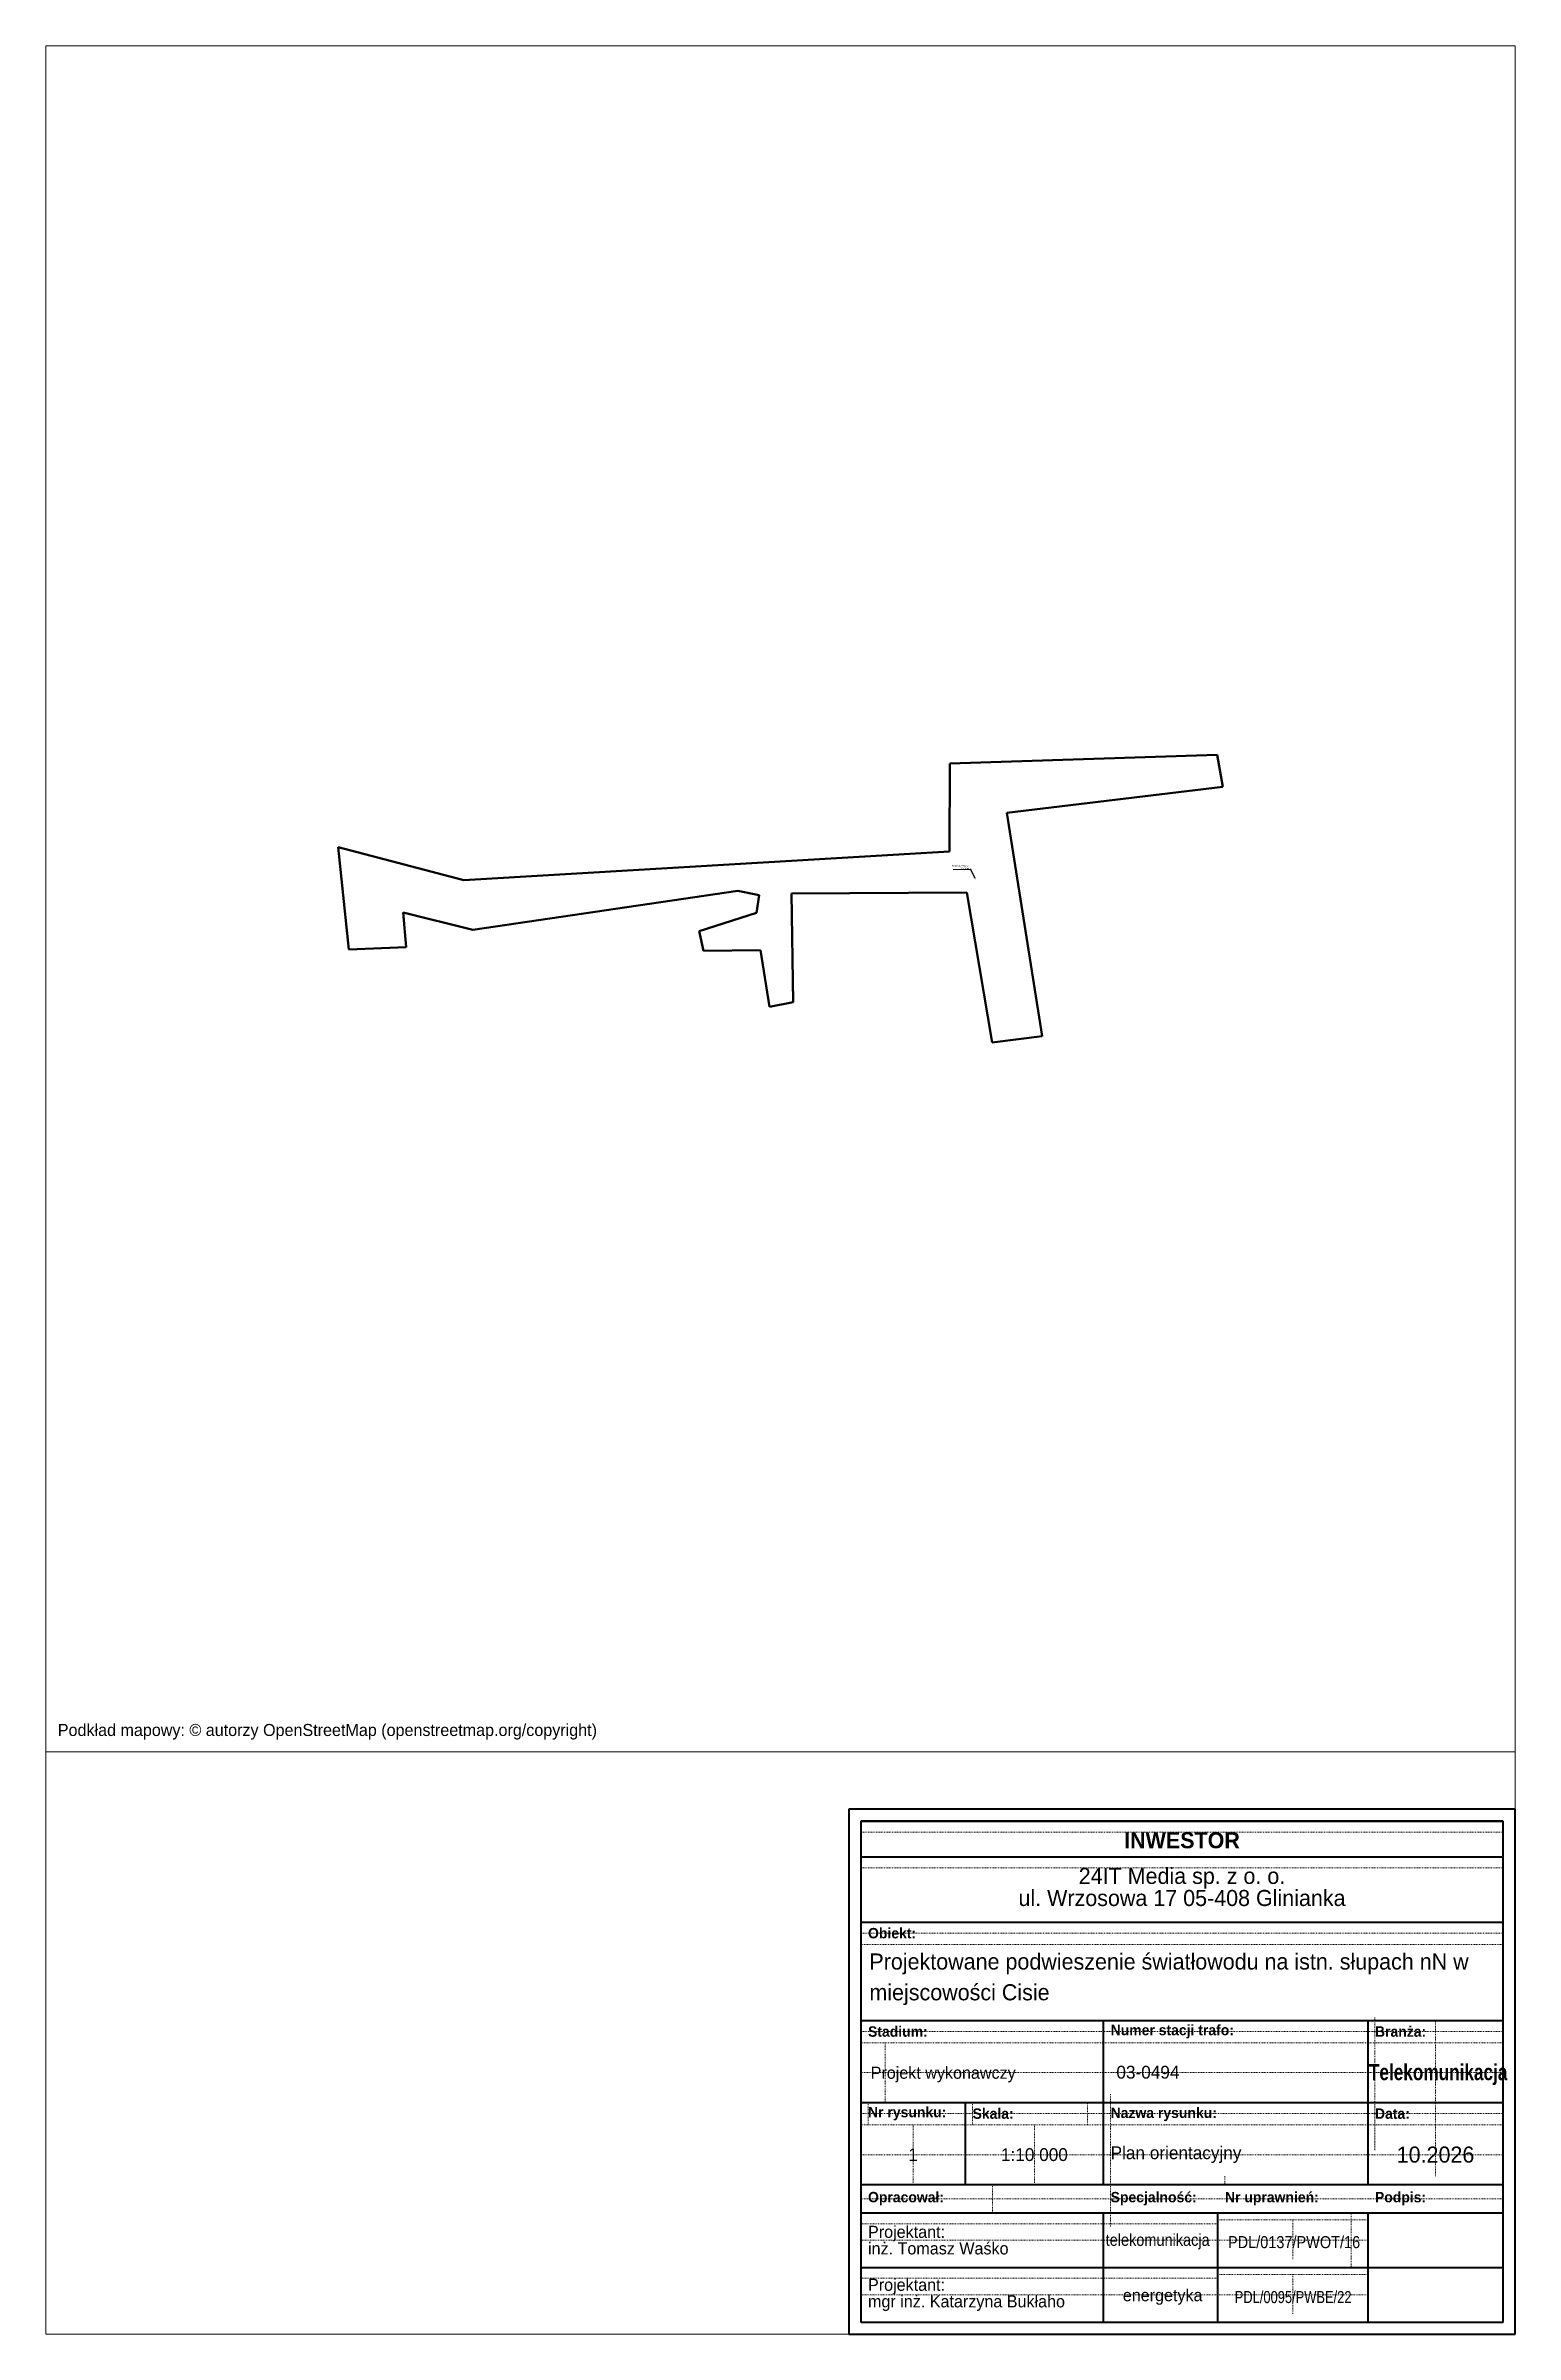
# Paper-space layout '1' of a CAD drawing. Header units: metres, sheet in millimetres. Extents: x 1 to 184, y 1 to 286.
# The model-space entities are those that its viewports show. They can reach past a viewport. Long polylines and large blocks are cut down to what shows.
import ezdxf
from ezdxf import colors
from ezdxf.entities.mleader import LeaderData, LeaderLine
from ezdxf.math import Vec2, Vec3

# ---------------------------------------------------------------- set-up
doc = ezdxf.new("R2010")
doc.units = ezdxf.units.M
doc.header["$MEASUREMENT"] = 0
doc.linetypes.add('DASHED', pattern=[19.05, 12.7, -6.35])
doc.linetypes.add('DGN Style 2', pattern=[0.005224, 0.003135, -0.00209])
doc.layers.get('0').update_dxf_attribs({"lineweight": 18})
for name, color, linetype, lineweight in [('!podklad', 7, 'Continuous', 18), ('!trafo', 6, 'DASHED', 50), ('@Tabelka', 7, 'Continuous', 13)]:
    doc.layers.add(name, color=color, linetype=linetype, lineweight=lineweight)
doc.layers.add('@KonstrTabelki', color=253, linetype='DGN Style 2', lineweight=0, plot=False)
doc.layers.add('_mm trafo', color=3, linetype='Continuous', plot=False)
doc.styles.add('BardzoMale-PrawaGora', font='arial.ttf', dxfattribs={"height": 0.0025})
doc.styles.get("Standard").update_dxf_attribs({"font": ''})
doc.styles.get('Standard').set_extended_font_data('Lato Light')
picture_1 = doc.add_image_def('image1.jpg', size_in_pixel=(2379, 2762))

# ---------------------------------------------------------------- blocks, each defined once
blk = doc.blocks.new('tabelka')
at = {"layer": '@KonstrTabelki', "lineweight": 0}
for p, q in [((-1.5, 62.52), (-81.5, 62.52)), ((-1.5, 58.08), (-81.5, 58.08)), ((-1.5, 49.94), (-81.5, 49.94)), ((-81.5, 48.55), (-1.5, 48.55)), ((-1.5, 37.69), (-81.5, 37.69)), ((-17.47, 39.44), (-17.47, 22.94)), ((-9.93, 19.68), (-9.93, 39.08)), ((-81.5, 36.3), (-1.5, 36.3)), ((-78.46, 36.3), (-78.46, 28.86)), ((-81.5, 32.58), (-1.5, 32.58)), ((-80.6, 28.86), (-80.6, 26.08)), ((-67.58, 28.86), (-67.58, 26.08)), ((-53.27, 26.08), (-53.27, 28.86)), ((-50.39, 29.9), (-50.39, 18.64)), ((-17.47, 28.86), (-17.47, 22.94)), ((-9.93, 19.68), (-9.93, 28.86)), ((-1.5, 27.47), (-81.5, 27.47)), ((-81.5, 26.08), (-1.5, 26.08)), ((-74.99, 18.64), (-74.99, 26.08)), ((-59.88, 18.64), (-59.88, 26.08)), ((-1.5, 27.47), (-18.36, 27.47)), ((-1.5, 22.36), (-81.5, 22.36)), ((-1.5, 22.36), (-18.36, 22.36)), ((-65.11, 18.64), (-65.11, 15.11)), ((-50.39, 18.64), (-50.39, 13.41)), ((-36.15, 19.68), (-36.15, 18.64)), ((-81.5, 16.88), (-1.5, 16.88)), ((-20.43, 15.11), (-20.43, 8.31)), ((-37.05, 13.77), (-81.5, 13.77)), ((-37.05, 11.71), (-81.5, 11.71)), ((-37.05, 14.25), (-18.36, 14.25)), ((-18.36, 11.71), (-37.05, 11.71)), ((-27.71, 14.25), (-27.71, 9.31)), ((-37.05, 6.97), (-81.5, 6.97)), ((-37.05, 7.44), (-18.36, 7.44)), ((-27.71, 7.44), (-27.71, 2.5)), ((-37.05, 4.9), (-81.5, 4.9)), ((-18.36, 4.9), (-37.05, 4.9))]:
    blk.add_line(p, q, dxfattribs=at)
at = {"layer": '@KonstrTabelki'}
for points in [[(-51.29, 28.86), (-51.29, 39.08)], [(-51.29, 18.64), (-51.29, 28.86)]]:
    blk.add_lwpolyline(points, dxfattribs=at)
at = {"layer": '@Tabelka', "lineweight": 40}
for p, q in [((0, 65.41), (-83, 65.41)), ((-83, 65.41), (-83, 0)), ((-81.5, 63.91), (-1.5, 63.91)), ((-1.5, 63.91), (-81.5, 63.91)), ((-81.5, 63.91), (-81.5, 1.5)), ((-1.5, 1.5), (-1.5, 63.91)), ((0, 0), (0, 65.41)), ((-81.5, 59.47), (-1.5, 59.47)), ((-81.5, 51.33), (-1.5, 51.33)), ((-81.5, 39.08), (-1.5, 39.08)), ((-81.5, 39.08), (-18.36, 39.08)), ((-51.29, 28.86), (-51.29, 39.08)), ((-18.36, 39.08), (-18.36, 28.86)), ((-51.29, 28.86), (-51.29, 35.67)), ((-81.5, 28.86), (-18.36, 28.86)), ((-68.48, 18.64), (-68.48, 28.86)), ((-51.29, 18.64), (-51.29, 28.86)), ((-18.36, 28.86), (-1.5, 28.86)), ((-18.36, 28.86), (-18.36, 18.64)), ((-51.29, 18.64), (-51.29, 25.45)), ((-18.36, 25.45), (-18.36, 18.64)), ((-81.5, 18.64), (-1.5, 18.64)), ((-81.5, 18.64), (-1.5, 18.64)), ((-81.5, 15.11), (-1.5, 15.11)), ((-51.29, 1.5), (-51.29, 15.11)), ((-37.05, 1.5), (-37.05, 15.11)), ((-18.36, 15.11), (-18.36, 1.5)), ((-81.5, 8.31), (-1.5, 8.31)), ((-81.5, 8.31), (-1.5, 8.31)), ((-81.5, 1.5), (-1.5, 1.5)), ((-83, 0), (0, 0))]:
    blk.add_line(p, q, dxfattribs=at)
at = {"color": 18, "true_color": 0x000000, "insert": (-80.43, 47.42), "char_height": 2, "width": 76.9558, "attachment_point": 1, "line_spacing_factor": 0.825, "style": 'BardzoMale-PrawaGora'}
blk.add_mtext('\\pxsm1.15,ql;{\\fLato Light|b0|i0|c238|p34;\\C256;Projektowane podwieszenie światłowodu na istn. słupach nN w miejscowości Cisie}', dxfattribs=at)
at = {"color": 1, "insert": (-49.67, 32.62, 1), "char_height": 1.6, "width": 26.3577, "attachment_point": 4}
blk.add_mtext('{\\C18;\\c0;03-0494}', dxfattribs=at)
at = {"layer": '@Tabelka'}
for s, insert, char_height, attachment_point, line_spacing_factor in [('{\\fLato Light|b1|i0|c238|p34;INWESTOR}', (-41.5, 62.52), 2, 2, 0.825), ('24IT Media sp. z o. o.\\Pul. Wrzosowa 17 05-408 Glinianka', (-41.5, 58.08), 2, 2, 0.825), ('{\\fLato Light|b1|i0|c238|p34;Obiekt:}', (-80.6, 49.94), 1.3, 4, 0.946154), ('{\\fLato Light|b1|i0|c238|p34;Branża:}', (-17.47, 37.69), 1.3, 4, 0.946154), ('Projekt wykonawczy', (-80.27, 32.34), 1.5, 4, 0.825), ('{\\fLato Light|b1|i0|c238|p34;\\W0.8;Telekomunikacja}', (-9.6, 32.34), 2, 5, 0.76875), ('{\\fLato Light|b1|i0|c238|p34;Nr rysunku:}', (-80.6, 27.47), 1.3, 4, 0.946154), ('{\\fLato Light|b1|i0|c238|p34;Skala:}', (-67.58, 27.47), 1.3, 4, 0.946154), ('{\\fLato Light|b1|i0|c238|p34;Nazwa rysunku:}', (-50.39, 27.38), 1.3, 4, 0.946154), ('{\\fLato Light|b1|i0|c238|p34;Data:}', (-17.47, 27.47), 1.3, 4, 0.946154), ('10.2026', (-9.93, 22.36), 2, 5, 0.825), ('{\\fLato Light|b1|i0|c238|p34;Opracował:}', (-80.6, 16.88), 1.3, 4, 0.946154), ('{\\fLato Light|b1|i0|c238|p34;Specjalność:}', (-50.39, 16.88), 1.3, 4, 0.946154), ('{\\fLato Light|b1|i0|c238|p34;Nr uprawnień:}', (-36.15, 16.88), 1.3, 4, 0.946154), ('{\\fLato Light|b1|i0|c238|p34;Podpis:}', (-17.47, 16.88), 1.3, 4, 0.946154)]:
    blk.add_mtext(s, dxfattribs=dict(at, insert=insert, char_height=char_height, attachment_point=attachment_point, line_spacing_factor=line_spacing_factor))
for s, insert, char_height, width, attachment_point, line_spacing_factor in [('{\\fLato Light|b1|i0|c238|p34;Stadium:}', (-80.6, 37.69), 1.3, 8.6456, 4, 0.946154), ('{\\fLato Light|b1|i0|c238|p34;Numer stacji trafo:}', (-50.39, 37.69), 1.3, 16.1141, 4, 0.946154), ('Projektant:\\Pinż. Tomasz Waśko', (-80.6, 11.71), 1.5, 27.9275, 4, 0.825), ('{\\W0.9;telekomunikacja}', (-44.53, 11.53), 1.5, 22.915, 5, 0.825), ('{\\W0.9;PDL/0137/PWOT/16}', (-27.54, 11.46), 1.5, 22.915, 5, 0.825), ('Projektant:\\Pmgr inż. Katarzyna Bukłaho', (-80.6, 4.9), 1.5, 27.9275, 4, 0.825), ('energetyka', (-43.91, 4.64), 1.5, 22.915, 5, 0.825), ('{\\W0.8;PDL/0095/PWBE/22}', (-27.66, 4.62), 1.5, 22.915, 5, 0.825)]:
    blk.add_mtext(s, dxfattribs=dict(at, insert=insert, char_height=char_height, width=width, attachment_point=attachment_point, line_spacing_factor=line_spacing_factor))

msp = doc.modelspace()

# ---------------------------------------------------------------- linework, layer by layer
at = {"layer": '!trafo'}
msp.add_lwpolyline([(7525815.72212, 5787043.95594), (7525887.16114, 5787046.90188), (7525883.11061, 5787090.10756), (7525970.19706, 5787068.50472), (7526299.95499, 5787117.0724), (7526326.53166, 5787111.71586), (7526323.27242, 5787089.79732), (7526251.90683, 5787066.88781), (7526257.2165, 5787042.29537), (7526328.46362, 5787043.19852), (7526339.5393, 5786972.52516), (7526369.07443, 5786978.59041), (7526366.96478, 5787113.60817), (7526585.20291, 5787115.08584), (7526616.93208, 5786928.08626), (7526679.04025, 5786936.18732), (7526635.15948, 5787214.32389), (7526904.13272, 5787246.47671), (7526896.99152, 5787286.3443), (7526563.959, 5787275.57972), (7526563.70584, 5787166.21336), (7525958.82631, 5787130.43366), (7525802.20572, 5787171.61407)], close=True, dxfattribs=at)

# ---------------------------------------------------------------- pictures from other files: only their frames are drawn
at = {"layer": '!podklad'}
image = msp.add_image(picture_1, insert=(7525163.68124, 5785726.12173), size_in_units=(2379, 2762), dxfattribs=at)
image.dxf.flags = 7

# ---------------------------------------------------------------- next in the draw order: leaders
at = {"layer": '_mm trafo', "color": 3}
ml = msp.add_multileader_mtext('Standard', dxfattribs=at)
ml.set_content('STACJA TRAFO\\P03-0494', color=3)
ml.set_leader_properties()
ml.build(insert=Vec2(0, 0))
ml.multileader.update_dxf_attribs({"has_text_frame": 1, "text_left_attachment_type": 5, "text_right_attachment_type": 5, "dogleg_length": 1, "arrow_head_size": 1.5})
ctx = ml.context
ctx.base_point, ctx.char_height, ctx.arrow_head_size, ctx.plane_origin, ctx.plane_x_axis, ctx.plane_y_axis = Vec3(7526564.68865, 5787143.18433), 2, 1.5, Vec3(7526599.35082, 5787100.17803), Vec3(0.9998914966, 0.0147307535), Vec3(-0.0147307535, 0.9998914966)
ctx.left_attachment, ctx.right_attachment, ctx.text_align_type, ctx.attachment_type = 5, 5, 2, 2
notes = []
notes.append((ctx, [(0, (1, 1, 0), (7526590.39118, 5787143.56299), (-0.9998914966, -0.0147307535), 1, [(0, [(7526596.11361, 5787130.98604)], 0, [])])]))
ctx.mtext.insert, ctx.mtext.text_direction, ctx.mtext.rotation, ctx.mtext.alignment, ctx.mtext.flow_direction = Vec3(7526587.30578, 5787149.33772), Vec3(0.9998914966, 0.0147307535), 6.1297234083, 3, 5
ctx.mtext.has_bg_fill, ctx.mtext.bg_color, ctx.mtext.bg_scale_factor, ctx.mtext.bg_transparency, ctx.mtext.use_window_bg_color = 1, -1073741824, 1, 0, 1
for ctx, leaders in notes:
    for number, flags, end, landing, length, lines in leaders:
        leader = LeaderData()
        leader.index, (leader.has_last_leader_line, leader.has_dogleg_vector, leader.attachment_direction) = number, flags
        leader.last_leader_point, leader.dogleg_vector, leader.dogleg_length = Vec3(end), Vec3(landing), length
        for number, points, colour, breaks in lines:
            line = LeaderLine()
            line.index, line.vertices, line.color, line.breaks = number, Vec3.list(points), colors.encode_raw_color(colour), breaks
            leader.lines.append(line)
        ctx.leaders.append(leader)

psp = doc.layouts.new('1')

# ---------------------------------------------------------------- linework, layer by layer
psp.add_lwpolyline([(1, 286), (184, 286), (184, 1), (1, 1)], close=True)

# ---------------------------------------------------------------- block references
psp.add_blockref('tabelka', (184, 1))

# ---------------------------------------------------------------- texts
at = {"char_height": 1.6}
for s, insert, width, attachment_point in [('1', (109.01, 23.36), 9.2791, 5), ('1:10 000', (124.12, 23.36), 9.2791, 5), ('Plan orientacyjny', (133.61, 23.36), 54.2776, 4)]:
    psp.add_mtext(s, dxfattribs=dict(at, insert=insert, width=width, attachment_point=attachment_point))

# ---------------------------------------------------------------- viewports
at = {"layer": '0', "view_target_point": (829635257.36457, 575601763.22742)}
psp.add_viewport(center=(92.5, 179.77), size=(183, 212.447), view_center_point=(-822108904.19535, -569814656.01215), view_height=2124.471462, dxfattribs=at)

# ---------------------------------------------------------------- next in the draw order: texts
at = {"insert": (2.5, 75.05), "char_height": 1.5, "attachment_point": 7, "bg_fill": 3, "box_fill_scale": 1.2, "bg_fill_color": 256, "bg_fill_transparency": 0}
psp.add_mtext('Podkład mapowy: © autorzy OpenStreetMap (openstreetmap.org/copyright)', dxfattribs=at)

doc.saveas('drawing.dxf')
